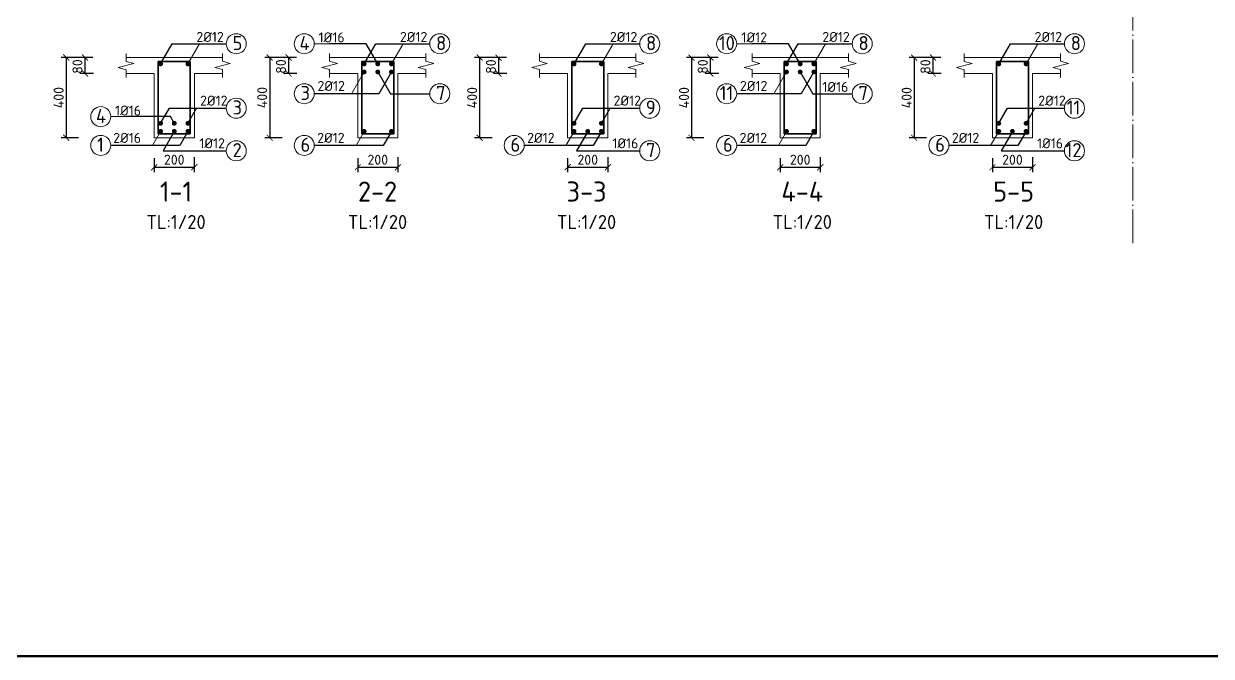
# Model space of a CAD drawing. Header units: millimetres. Extents: x 0 to 4970, y -594 to 1412.
# Drawn here: x 2955 to 3250.7, y 139.6 to 297.3 of the extents above; entities that cross this region are included whole.
import ezdxf

# ---------------------------------------------------------------- set-up
doc = ezdxf.new("R2010")
doc.units = ezdxf.units.MM
doc.header["$LTSCALE"] = 0.35
doc.header["$PDMODE"] = 3
doc.linetypes.add('ACAD_ISO04W100', pattern=[30, 24, -3, 0, -3])
doc.layers.get('0').update_dxf_attribs({"lineweight": 50})
for name, color, linetype, lineweight in [('Cot Dai', 7, 'Continuous', 35), ('Cot thep', 2, 'Continuous', 70), ('Duong Bao', 6, 'Continuous', 18), ('Kich Thuoc', 1, 'Continuous', 20), ('Ky Hieu', 4, 'Continuous', 20), ('Text', 40, 'Continuous', 20), ('Truc', 3, 'ACAD_ISO04W100', 20)]:
    doc.layers.add(name, color=color, linetype=linetype, lineweight=lineweight)
doc.styles.get("Standard").update_dxf_attribs({"font": 'isocpeur.ttf'})
doc.styles.add('VN', font='')
doc.styles.get('VN').set_extended_font_data('TCVN 7284')
doc.dimstyles.new('Dim20', dxfattribs={"dimtxt": 2.5, "dimasz": 1.5, "dimexe": 1.25, "dimexo": 0.625, "dimtad": 1, "dimlfac": 20, "dimtxsty": 'Standard', "dimblk": 'ARCHTICK', "dimcen": 2.5, "dimadec": 0, "dimazin": 0, "dimtfac": 1, "dimtmove": 0, "dimatfit": 3, "dimfxl": 1, "dimarcsym": 0})
doc.dimstyles.new('Dim50', dxfattribs={"dimtxt": 2.5, "dimasz": 1.5, "dimexe": 1.25, "dimexo": 0.625, "dimtad": 1, "dimlfac": 50, "dimtxsty": 'Standard', "dimblk": 'ARCHTICK', "dimcen": 2.5, "dimadec": 0, "dimazin": 0, "dimtfac": 1, "dimtmove": 0, "dimatfit": 3, "dimfxl": 1, "dimarcsym": 0})
doc.dimstyles.new('ISO-25', dxfattribs={"dimtxt": 2.5, "dimasz": 2.5, "dimexe": 1.25, "dimexo": 0.625, "dimtad": 1, "dimtxsty": 'Standard', "dimcen": 2.5, "dimadec": 0, "dimazin": 0, "dimtfac": 1, "dimtmove": 0, "dimatfit": 3, "dimfxl": 1, "dimarcsym": 0})

# ---------------------------------------------------------------- blocks, each defined once
blk = doc.blocks.new('_ArchTick')
at = {"color": 0, "linetype": 'ByBlock', "const_width": 0.15}
blk.add_lwpolyline([(-0.5, -0.5), (0.5, 0.5)], dxfattribs=at)
blk = doc.blocks.new('*D970')
at = {"layer": 'Defpoints', "color": 0}
for p in [(2987.45, 264.39), (2997.45, 264.6), (2997.45, 261.49)]:
    blk.add_point(p, dxfattribs=at)
at = {"layer": 'Kich Thuoc', "color": 0, "lineweight": -2}
for p, q in [((2987.45, 263.77), (2987.45, 260.24)), ((2997.45, 263.97), (2997.45, 260.24)), ((2987.45, 261.49), (2997.45, 261.49))]:
    blk.add_line(p, q, dxfattribs=at)
at = {"layer": 'Kich Thuoc', "color": 0, "lineweight": -2, "xscale": 1.5, "yscale": 1.5, "zscale": 1.5, "rotation": 180}
blk.add_blockref('_ArchTick', (2987.45, 261.49), dxfattribs=at)
at = {"layer": 'Kich Thuoc', "color": 0, "lineweight": -2, "xscale": 1.5, "yscale": 1.5, "zscale": 1.5}
blk.add_blockref('_ArchTick', (2997.45, 261.49), dxfattribs=at)
at = {"layer": 'Kich Thuoc', "color": 0, "insert": (2992.45, 263.37), "char_height": 2.5, "attachment_point": 5}
blk.add_mtext('200', dxfattribs=at)
blk = doc.blocks.new('*D971')
at = {"layer": 'Defpoints', "color": 0}
for p in [(3038.14, 264.39), (3048.14, 264.6), (3048.14, 261.49)]:
    blk.add_point(p, dxfattribs=at)
at = {"layer": 'Kich Thuoc', "color": 0, "lineweight": -2}
for p, q in [((3038.14, 263.77), (3038.14, 260.24)), ((3048.14, 263.97), (3048.14, 260.24)), ((3038.14, 261.49), (3048.14, 261.49))]:
    blk.add_line(p, q, dxfattribs=at)
at = {"layer": 'Kich Thuoc', "color": 0, "lineweight": -2, "xscale": 1.5, "yscale": 1.5, "zscale": 1.5, "rotation": 180}
blk.add_blockref('_ArchTick', (3038.14, 261.49), dxfattribs=at)
at = {"layer": 'Kich Thuoc', "color": 0, "lineweight": -2, "xscale": 1.5, "yscale": 1.5, "zscale": 1.5}
blk.add_blockref('_ArchTick', (3048.14, 261.49), dxfattribs=at)
at = {"layer": 'Kich Thuoc', "color": 0, "insert": (3043.14, 263.37), "char_height": 2.5, "attachment_point": 5}
blk.add_mtext('200', dxfattribs=at)
blk = doc.blocks.new('*D972')
at = {"layer": 'Defpoints', "color": 0}
for p in [(3090.43, 264.39), (3100.43, 264.6), (3100.43, 261.49)]:
    blk.add_point(p, dxfattribs=at)
at = {"layer": 'Kich Thuoc', "color": 0, "lineweight": -2}
for p, q in [((3090.43, 263.77), (3090.43, 260.24)), ((3100.43, 263.97), (3100.43, 260.24)), ((3090.43, 261.49), (3100.43, 261.49))]:
    blk.add_line(p, q, dxfattribs=at)
at = {"layer": 'Kich Thuoc', "color": 0, "lineweight": -2, "xscale": 1.5, "yscale": 1.5, "zscale": 1.5, "rotation": 180}
blk.add_blockref('_ArchTick', (3090.43, 261.49), dxfattribs=at)
at = {"layer": 'Kich Thuoc', "color": 0, "lineweight": -2, "xscale": 1.5, "yscale": 1.5, "zscale": 1.5}
blk.add_blockref('_ArchTick', (3100.43, 261.49), dxfattribs=at)
at = {"layer": 'Kich Thuoc', "color": 0, "insert": (3095.43, 263.37), "char_height": 2.5, "attachment_point": 5}
blk.add_mtext('200', dxfattribs=at)
blk = doc.blocks.new('*D973')
at = {"layer": 'Defpoints', "color": 0}
for p in [(3143.34, 264.39), (3153.34, 264.6), (3153.34, 261.49)]:
    blk.add_point(p, dxfattribs=at)
at = {"layer": 'Kich Thuoc', "color": 0, "lineweight": -2}
for p, q in [((3143.34, 263.77), (3143.34, 260.24)), ((3153.34, 263.97), (3153.34, 260.24)), ((3143.34, 261.49), (3153.34, 261.49))]:
    blk.add_line(p, q, dxfattribs=at)
at = {"layer": 'Kich Thuoc', "color": 0, "lineweight": -2, "xscale": 1.5, "yscale": 1.5, "zscale": 1.5, "rotation": 180}
blk.add_blockref('_ArchTick', (3143.34, 261.49), dxfattribs=at)
at = {"layer": 'Kich Thuoc', "color": 0, "lineweight": -2, "xscale": 1.5, "yscale": 1.5, "zscale": 1.5}
blk.add_blockref('_ArchTick', (3153.34, 261.49), dxfattribs=at)
at = {"layer": 'Kich Thuoc', "color": 0, "insert": (3148.34, 263.37), "char_height": 2.5, "attachment_point": 5}
blk.add_mtext('200', dxfattribs=at)
blk = doc.blocks.new('*D974')
at = {"layer": 'Defpoints', "color": 0}
for p in [(3196.2, 264.39), (3206.2, 264.6), (3206.2, 261.49)]:
    blk.add_point(p, dxfattribs=at)
at = {"layer": 'Kich Thuoc', "color": 0, "lineweight": -2}
for p, q in [((3196.2, 263.77), (3196.2, 260.24)), ((3206.2, 263.97), (3206.2, 260.24)), ((3196.2, 261.49), (3206.2, 261.49))]:
    blk.add_line(p, q, dxfattribs=at)
at = {"layer": 'Kich Thuoc', "color": 0, "lineweight": -2, "xscale": 1.5, "yscale": 1.5, "zscale": 1.5, "rotation": 180}
blk.add_blockref('_ArchTick', (3196.2, 261.49), dxfattribs=at)
at = {"layer": 'Kich Thuoc', "color": 0, "lineweight": -2, "xscale": 1.5, "yscale": 1.5, "zscale": 1.5}
blk.add_blockref('_ArchTick', (3206.2, 261.49), dxfattribs=at)
at = {"layer": 'Kich Thuoc', "color": 0, "insert": (3201.2, 263.37), "char_height": 2.5, "attachment_point": 5}
blk.add_mtext('200', dxfattribs=at)
blk = doc.blocks.new('*D975')
at = {"layer": 'Defpoints', "color": 0}
for p in [(2972.81, 288.85), (2970.22, 284.85), (2972.94, 284.85)]:
    blk.add_point(p, dxfattribs=at)
at = {"layer": 'Kich Thuoc', "color": 0, "lineweight": -2}
for p, q in [((2972.18, 288.85), (2968.97, 288.85)), ((2970.22, 288.85), (2970.22, 284.85)), ((2972.32, 284.85), (2968.97, 284.85))]:
    blk.add_line(p, q, dxfattribs=at)
at = {"layer": 'Kich Thuoc', "color": 0, "lineweight": -2, "xscale": 1.5, "yscale": 1.5, "zscale": 1.5}
for p, rotation in [((2970.22, 288.85), 90), ((2970.22, 284.85), 270)]:
    blk.add_blockref('_ArchTick', p, dxfattribs=dict(at, rotation=rotation))
at = {"layer": 'Kich Thuoc', "color": 0, "insert": (2968.35, 286.6), "char_height": 2.5, "attachment_point": 5, "rotation": 90}
blk.add_mtext('80', dxfattribs=at)
blk = doc.blocks.new('*D976')
at = {"layer": 'Defpoints', "color": 0}
for p in [(2971.87, 288.85), (2965.54, 268.85), (2969.24, 268.85)]:
    blk.add_point(p, dxfattribs=at)
at = {"layer": 'Kich Thuoc', "color": 0, "lineweight": -2}
for p, q in [((2971.25, 288.85), (2964.29, 288.85)), ((2965.54, 288.85), (2965.54, 268.85)), ((2968.62, 268.85), (2964.29, 268.85))]:
    blk.add_line(p, q, dxfattribs=at)
at = {"layer": 'Kich Thuoc', "color": 0, "lineweight": -2, "xscale": 1.5, "yscale": 1.5, "zscale": 1.5}
for p, rotation in [((2965.54, 288.85), 90), ((2965.54, 268.85), 270)]:
    blk.add_blockref('_ArchTick', p, dxfattribs=dict(at, rotation=rotation))
at = {"layer": 'Kich Thuoc', "color": 0, "insert": (2963.66, 278.85), "char_height": 2.5, "attachment_point": 5, "rotation": 90}
blk.add_mtext('400', dxfattribs=at)
blk = doc.blocks.new('*D977')
at = {"layer": 'Defpoints', "color": 0}
for p in [(3022.56, 288.86), (3016.22, 268.86), (3019.93, 268.86)]:
    blk.add_point(p, dxfattribs=at)
at = {"layer": 'Kich Thuoc', "color": 0, "lineweight": -2}
for p, q in [((3021.93, 288.86), (3014.97, 288.86)), ((3016.22, 288.86), (3016.22, 268.86)), ((3019.3, 268.86), (3014.97, 268.86))]:
    blk.add_line(p, q, dxfattribs=at)
at = {"layer": 'Kich Thuoc', "color": 0, "lineweight": -2, "xscale": 1.5, "yscale": 1.5, "zscale": 1.5}
for p, rotation in [((3016.22, 288.86), 90), ((3016.22, 268.86), 270)]:
    blk.add_blockref('_ArchTick', p, dxfattribs=dict(at, rotation=rotation))
at = {"layer": 'Kich Thuoc', "color": 0, "insert": (3014.35, 278.86), "char_height": 2.5, "attachment_point": 5, "rotation": 90}
blk.add_mtext('400', dxfattribs=at)
blk = doc.blocks.new('*D978')
at = {"layer": 'Defpoints', "color": 0}
for p in [(3074.85, 288.83), (3068.51, 268.83), (3072.22, 268.83)]:
    blk.add_point(p, dxfattribs=at)
at = {"layer": 'Kich Thuoc', "color": 0, "lineweight": -2}
for p, q in [((3074.22, 288.83), (3067.26, 288.83)), ((3068.51, 288.83), (3068.51, 268.83)), ((3071.59, 268.83), (3067.26, 268.83))]:
    blk.add_line(p, q, dxfattribs=at)
at = {"layer": 'Kich Thuoc', "color": 0, "lineweight": -2, "xscale": 1.5, "yscale": 1.5, "zscale": 1.5}
for p, rotation in [((3068.51, 288.83), 90), ((3068.51, 268.83), 270)]:
    blk.add_blockref('_ArchTick', p, dxfattribs=dict(at, rotation=rotation))
at = {"layer": 'Kich Thuoc', "color": 0, "insert": (3066.64, 278.83), "char_height": 2.5, "attachment_point": 5, "rotation": 90}
blk.add_mtext('400', dxfattribs=at)
blk = doc.blocks.new('*D979')
at = {"layer": 'Defpoints', "color": 0}
for p in [(3127.61, 288.83), (3121.27, 268.83), (3124.97, 268.83)]:
    blk.add_point(p, dxfattribs=at)
at = {"layer": 'Kich Thuoc', "color": 0, "lineweight": -2}
for p, q in [((3126.98, 288.83), (3120.02, 288.83)), ((3121.27, 288.83), (3121.27, 268.83)), ((3124.35, 268.83), (3120.02, 268.83))]:
    blk.add_line(p, q, dxfattribs=at)
at = {"layer": 'Kich Thuoc', "color": 0, "lineweight": -2, "xscale": 1.5, "yscale": 1.5, "zscale": 1.5}
for p, rotation in [((3121.27, 288.83), 90), ((3121.27, 268.83), 270)]:
    blk.add_blockref('_ArchTick', p, dxfattribs=dict(at, rotation=rotation))
at = {"layer": 'Kich Thuoc', "color": 0, "insert": (3119.4, 278.83), "char_height": 2.5, "attachment_point": 5, "rotation": 90}
blk.add_mtext('400', dxfattribs=at)
blk = doc.blocks.new('*D980')
at = {"layer": 'Defpoints', "color": 0}
for p in [(3183.05, 288.83), (3176.72, 268.83), (3180.42, 268.83)]:
    blk.add_point(p, dxfattribs=at)
at = {"layer": 'Kich Thuoc', "color": 0, "lineweight": -2}
for p, q in [((3182.43, 288.83), (3175.47, 288.83)), ((3176.72, 288.83), (3176.72, 268.83)), ((3179.79, 268.83), (3175.47, 268.83))]:
    blk.add_line(p, q, dxfattribs=at)
at = {"layer": 'Kich Thuoc', "color": 0, "lineweight": -2, "xscale": 1.5, "yscale": 1.5, "zscale": 1.5}
for p, rotation in [((3176.72, 288.83), 90), ((3176.72, 268.83), 270)]:
    blk.add_blockref('_ArchTick', p, dxfattribs=dict(at, rotation=rotation))
at = {"layer": 'Kich Thuoc', "color": 0, "insert": (3174.84, 278.83), "char_height": 2.5, "attachment_point": 5, "rotation": 90}
blk.add_mtext('400', dxfattribs=at)
blk = doc.blocks.new('*D988')
at = {"layer": 'Defpoints', "color": 0}
for p in [(3023.49, 288.85), (3020.91, 284.85), (3023.63, 284.85)]:
    blk.add_point(p, dxfattribs=at)
at = {"layer": 'Kich Thuoc', "color": 0, "lineweight": -2}
for p, q in [((3022.87, 288.85), (3019.66, 288.85)), ((3020.91, 288.85), (3020.91, 284.85)), ((3023, 284.85), (3019.66, 284.85))]:
    blk.add_line(p, q, dxfattribs=at)
at = {"layer": 'Kich Thuoc', "color": 0, "lineweight": -2, "xscale": 1.5, "yscale": 1.5, "zscale": 1.5}
for p, rotation in [((3020.91, 288.85), 90), ((3020.91, 284.85), 270)]:
    blk.add_blockref('_ArchTick', p, dxfattribs=dict(at, rotation=rotation))
at = {"layer": 'Kich Thuoc', "color": 0, "insert": (3019.03, 286.6), "char_height": 2.5, "attachment_point": 5, "rotation": 90}
blk.add_mtext('80', dxfattribs=at)
blk = doc.blocks.new('*D989')
at = {"layer": 'Defpoints', "color": 0}
for p in [(3075.78, 288.83), (3073.2, 284.83), (3075.91, 284.83)]:
    blk.add_point(p, dxfattribs=at)
at = {"layer": 'Kich Thuoc', "color": 0, "lineweight": -2}
for p, q in [((3075.16, 288.83), (3071.95, 288.83)), ((3073.2, 288.83), (3073.2, 284.83)), ((3075.29, 284.83), (3071.95, 284.83))]:
    blk.add_line(p, q, dxfattribs=at)
at = {"layer": 'Kich Thuoc', "color": 0, "lineweight": -2, "xscale": 1.5, "yscale": 1.5, "zscale": 1.5}
for p, rotation in [((3073.2, 288.83), 90), ((3073.2, 284.83), 270)]:
    blk.add_blockref('_ArchTick', p, dxfattribs=dict(at, rotation=rotation))
at = {"layer": 'Kich Thuoc', "color": 0, "insert": (3071.32, 286.58), "char_height": 2.5, "attachment_point": 5, "rotation": 90}
blk.add_mtext('80', dxfattribs=at)
blk = doc.blocks.new('*D990')
at = {"layer": 'Defpoints', "color": 0}
for p in [(3128.54, 288.83), (3125.96, 284.83), (3128.67, 284.83)]:
    blk.add_point(p, dxfattribs=at)
at = {"layer": 'Kich Thuoc', "color": 0, "lineweight": -2}
for p, q in [((3127.91, 288.83), (3124.71, 288.83)), ((3125.96, 288.83), (3125.96, 284.83)), ((3128.05, 284.83), (3124.71, 284.83))]:
    blk.add_line(p, q, dxfattribs=at)
at = {"layer": 'Kich Thuoc', "color": 0, "lineweight": -2, "xscale": 1.5, "yscale": 1.5, "zscale": 1.5}
for p, rotation in [((3125.96, 288.83), 90), ((3125.96, 284.83), 270)]:
    blk.add_blockref('_ArchTick', p, dxfattribs=dict(at, rotation=rotation))
at = {"layer": 'Kich Thuoc', "color": 0, "insert": (3124.08, 286.58), "char_height": 2.5, "attachment_point": 5, "rotation": 90}
blk.add_mtext('80', dxfattribs=at)
blk = doc.blocks.new('*D991')
at = {"layer": 'Defpoints', "color": 0}
for p in [(3183.98, 288.83), (3181.4, 284.83), (3184.12, 284.83)]:
    blk.add_point(p, dxfattribs=at)
at = {"layer": 'Kich Thuoc', "color": 0, "lineweight": -2}
for p, q in [((3183.36, 288.83), (3180.15, 288.83)), ((3181.4, 288.83), (3181.4, 284.83)), ((3183.49, 284.83), (3180.15, 284.83))]:
    blk.add_line(p, q, dxfattribs=at)
at = {"layer": 'Kich Thuoc', "color": 0, "lineweight": -2, "xscale": 1.5, "yscale": 1.5, "zscale": 1.5}
for p, rotation in [((3181.4, 288.83), 90), ((3181.4, 284.83), 270)]:
    blk.add_blockref('_ArchTick', p, dxfattribs=dict(at, rotation=rotation))
at = {"layer": 'Kich Thuoc', "color": 0, "insert": (3179.53, 286.58), "char_height": 2.5, "attachment_point": 5, "rotation": 90}
blk.add_mtext('80', dxfattribs=at)

msp = doc.modelspace()

# ---------------------------------------------------------------- linework, layer by layer
msp.add_lwpolyline([(2818.034468, 580.785388), (3356.07698, 580.785388), (3356.07698, 139.638217), (2818.034468, 139.638217)], close=True)
at = {"layer": 'Cot Dai'}
for p, q in [((2988.451999, 287.846394), (2996.451999, 287.846394)), ((2988.451999, 287.846394), (2988.451999, 269.846394)), ((2996.451999, 287.846394), (2996.451999, 269.846394)), ((3039.137048, 287.846394), (3047.137048, 287.846394)), ((3039.137048, 287.846394), (3039.137048, 269.846394)), ((3047.137048, 287.846394), (3047.137048, 269.846394)), ((3091.426381, 287.846394), (3099.426381, 287.846394)), ((3091.426381, 287.846394), (3091.426381, 269.846394)), ((3099.426381, 287.846394), (3099.426381, 269.846394)), ((3144.340566, 287.846394), (3152.340566, 287.846394)), ((3144.340566, 287.846394), (3144.340566, 269.846394)), ((3152.340566, 287.846394), (3152.340566, 269.846394)), ((3197.19792, 287.846394), (3205.19792, 287.846394)), ((3197.19792, 287.846394), (3197.19792, 269.846394)), ((3205.19792, 287.846394), (3205.19792, 269.846394))]:
    msp.add_line(p, q, dxfattribs=at)
for points in [[(2988.451999, 269.846394), (2992.451999, 269.846394), (2996.451999, 269.846394)], [(3039.137048, 269.846394), (3043.137048, 269.846394), (3047.137048, 269.846394)], [(3091.426381, 269.846394), (3095.426381, 269.846394), (3099.426381, 269.846394)], [(3144.340566, 269.846394), (3148.340566, 269.846394), (3152.340566, 269.846394)], [(3197.19792, 269.846394), (3201.19792, 269.846394), (3205.19792, 269.846394)]]:
    msp.add_lwpolyline(points, dxfattribs=at)
at = {"layer": 'Cot thep', "const_width": 0.6}
for points in [[(2988.751999, 287.246394, 1), (2989.351999, 287.246394, 1)], [(2995.551999, 287.246394, 1), (2996.151999, 287.246394, 1)], [(3039.437048, 287.246394, 1), (3040.037048, 287.246394, 1)], [(3046.237048, 287.246394, 1), (3046.837048, 287.246394, 1)], [(3091.726381, 287.246394, 1), (3092.326381, 287.246394, 1)], [(3098.526381, 287.246394, 1), (3099.126381, 287.246394, 1)], [(3144.640566, 287.246394, 1), (3145.240566, 287.246394, 1)], [(3148.040566, 287.246394, 1), (3148.640566, 287.246394, 1)], [(3151.440566, 287.246394, 1), (3152.040566, 287.246394, 1)], [(3197.49792, 287.246394, 1), (3198.09792, 287.246394, 1)], [(3204.29792, 287.246394, 1), (3204.89792, 287.246394, 1)], [(3039.437048, 285.246394, 1), (3040.037048, 285.246394, 1)], [(3046.237048, 285.246394, 1), (3046.837048, 285.246394, 1)], [(3144.640566, 285.246394, 1), (3145.240566, 285.246394, 1)], [(3151.440566, 285.246394, 1), (3152.040566, 285.246394, 1)], [(2988.751999, 272.446394, 1), (2989.351999, 272.446394, 1)], [(2995.551999, 272.446394, 1), (2996.151999, 272.446394, 1)], [(3091.726381, 272.446394, 1), (3092.326381, 272.446394, 1)], [(3098.526381, 272.446394, 1), (3099.126381, 272.446394, 1)], [(3197.49792, 272.446394, 1), (3198.09792, 272.446394, 1)], [(3204.29792, 272.446394, 1), (3204.89792, 272.446394, 1)], [(2992.151999, 270.446394, 1), (2992.751999, 270.446394, 1)], [(3039.437048, 270.446394, 1), (3040.037048, 270.446394, 1)], [(3046.237048, 270.446394, 1), (3046.837048, 270.446394, 1)], [(3091.726381, 270.446394, 1), (3092.326381, 270.446394, 1)], [(3098.526381, 270.446394, 1), (3099.126381, 270.446394, 1)], [(3144.640566, 270.446394, 1), (3145.240566, 270.446394, 1)], [(3151.440566, 270.446394, 1), (3152.040566, 270.446394, 1)], [(3197.49792, 270.446394, 1), (3198.09792, 270.446394, 1)], [(3204.29792, 270.446394, 1), (3204.89792, 270.446394, 1)]]:
    msp.add_lwpolyline(points, format="xyb", close=True, dxfattribs=at)
at = {"layer": 'Cot thep', "color": 1, "const_width": 0.6}
for points in [[(3042.837048, 287.246394, 1), (3043.437048, 287.246394, 1)], [(3042.837048, 285.246394, 1), (3043.437048, 285.246394, 1)], [(3148.040566, 285.246394, 1), (3148.640566, 285.246394, 1)], [(2992.151999, 272.446394, 1), (2992.751999, 272.446394, 1)], [(2988.751999, 270.446394, 1), (2989.351999, 270.446394, 1)], [(2995.551999, 270.446394, 1), (2996.151999, 270.446394, 1)], [(3095.126381, 270.446394, 1), (3095.726381, 270.446394, 1)], [(3200.89792, 270.446394, 1), (3201.49792, 270.446394, 1)]]:
    msp.add_lwpolyline(points, format="xyb", close=True, dxfattribs=at)
at = {"layer": 'Duong Bao'}
for p, q in [((2980.451999, 288.846394), (3004.451999, 288.846394)), ((3031.137048, 288.846394), (3055.137048, 288.846394)), ((3083.426381, 288.846394), (3107.426381, 288.846394)), ((3136.340566, 288.846394), (3160.340566, 288.846394)), ((3189.19792, 288.846394), (3213.19792, 288.846394)), ((2980.451999, 284.846394), (2987.451999, 284.846394)), ((2987.451999, 284.846394), (2987.451999, 268.846394)), ((2997.451999, 284.846394), (2997.451999, 268.846394)), ((2997.451999, 284.846394), (3004.451999, 284.846394)), ((3031.137048, 284.846394), (3038.137048, 284.846394)), ((3038.137048, 284.846394), (3038.137048, 268.846394)), ((3048.137048, 284.846394), (3048.137048, 268.846394)), ((3048.137048, 284.846394), (3055.137048, 284.846394)), ((3083.426381, 284.846394), (3090.426381, 284.846394)), ((3090.426381, 284.846394), (3090.426381, 268.846394)), ((3100.426381, 284.846394), (3100.426381, 268.846394)), ((3100.426381, 284.846394), (3107.426381, 284.846394)), ((3136.340566, 284.846394), (3143.340566, 284.846394)), ((3143.340566, 284.846394), (3143.340566, 268.846394)), ((3153.340566, 284.846394), (3153.340566, 268.846394)), ((3153.340566, 284.846394), (3160.340566, 284.846394)), ((3189.19792, 284.846394), (3196.19792, 284.846394)), ((3196.19792, 284.846394), (3196.19792, 268.846394)), ((3206.19792, 284.846394), (3206.19792, 268.846394)), ((3206.19792, 284.846394), (3213.19792, 284.846394)), ((2992.451999, 268.846394), (2987.451999, 268.846394)), ((2992.451999, 268.846394), (2997.451999, 268.846394)), ((3043.137048, 268.846394), (3038.137048, 268.846394)), ((3043.137048, 268.846394), (3048.137048, 268.846394)), ((3095.426381, 268.846394), (3090.426381, 268.846394)), ((3095.426381, 268.846394), (3100.426381, 268.846394)), ((3148.340566, 268.846394), (3143.340566, 268.846394)), ((3148.340566, 268.846394), (3153.340566, 268.846394)), ((3201.19792, 268.846394), (3196.19792, 268.846394)), ((3201.19792, 268.846394), (3206.19792, 268.846394))]:
    msp.add_line(p, q, dxfattribs=at)
at = {"layer": 'Ky Hieu'}
for p, q in [((2995.851999, 287.246394), (2998.754046, 292.272886)), ((3031.133317, 292.272785), (3027.32749, 292.272785)), ((3046.537048, 287.246394), (3049.439095, 292.272886)), ((3098.826381, 287.246394), (3101.728428, 292.272886)), ((3136.336835, 292.272785), (3132.531008, 292.272785)), ((3151.740566, 287.246394), (3154.642612, 292.272886)), ((3204.59792, 287.246394), (3207.499967, 292.272886)), ((3039.737048, 285.246394), (3036.604411, 279.820507)), ((3144.940566, 285.246394), (3141.807929, 279.820507)), ((2995.851999, 272.446394), (2998.02781, 276.215009)), ((2998.882441, 276.215009), (3005.397198, 276.215009)), ((3098.826381, 272.446394), (3101.002192, 276.215009)), ((3101.856823, 276.215009), (3108.37158, 276.215009)), ((3108.356823, 276.215009), (3108.37158, 276.215009)), ((3204.59792, 272.446394), (3206.773731, 276.215009)), ((3207.628362, 276.215009), (3214.143119, 276.215009)), ((3214.128362, 276.215009), (3214.143119, 276.215009)), ((2980.448268, 274.10318), (2976.642442, 274.10318)), ((2989.051999, 270.446394), (2987.030798, 266.945571)), ((3039.737048, 270.446394), (3037.715847, 266.945571)), ((3092.026381, 270.446394), (3090.00518, 266.945571)), ((3144.940566, 270.446394), (3142.919365, 266.945571)), ((3197.79792, 270.446394), (3195.776719, 266.945571)), ((2983.323694, 266.945571), (2976.642442, 266.945571)), ((3033.82749, 266.945571), (3027.32749, 266.945571)), ((3086.116823, 266.945571), (3079.616823, 266.945571)), ((3139.031008, 266.945571), (3132.531008, 266.945571)), ((3191.888363, 266.945571), (3185.388363, 266.945571))]:
    msp.add_line(p, q, dxfattribs=at)
for points in [[(2980.451999, 289.846394), (2980.451999, 289.846394), (2980.451999, 287.88167), (2982.383851, 287.364032), (2978.520147, 286.328756), (2980.451999, 285.811118), (2980.451999, 283.846394), (2980.451999, 283.846394)], [(3004.451999, 289.864032), (3004.451999, 289.864032), (3004.451999, 287.899308), (3006.383851, 287.38167), (3002.520147, 286.346394), (3004.451999, 285.828756), (3004.451999, 283.864032), (3004.451999, 283.864032)], [(3031.137048, 289.864032), (3031.137048, 289.864032), (3031.137048, 287.899308), (3033.0689, 287.38167), (3029.205196, 286.346394), (3031.137048, 285.828756), (3031.137048, 283.864032), (3031.137048, 283.864032)], [(3055.137048, 289.864032), (3055.137048, 289.864032), (3055.137048, 287.899308), (3057.0689, 287.38167), (3053.205196, 286.346394), (3055.137048, 285.828756), (3055.137048, 283.864032), (3055.137048, 283.864032)], [(3083.426381, 289.864032), (3083.426381, 289.864032), (3083.426381, 287.899308), (3085.358233, 287.38167), (3081.494529, 286.346394), (3083.426381, 285.828756), (3083.426381, 283.864032), (3083.426381, 283.864032)], [(3107.426381, 289.864032), (3107.426381, 289.864032), (3107.426381, 287.899308), (3109.358233, 287.38167), (3105.494529, 286.346394), (3107.426381, 285.828756), (3107.426381, 283.864032), (3107.426381, 283.864032)], [(3136.340566, 289.864032), (3136.340566, 289.864032), (3136.340566, 287.899308), (3138.272417, 287.38167), (3134.408714, 286.346394), (3136.340566, 285.828756), (3136.340566, 283.864032), (3136.340566, 283.864032)], [(3160.340566, 289.864032), (3160.340566, 289.864032), (3160.340566, 287.899308), (3162.272417, 287.38167), (3158.408714, 286.346394), (3160.340566, 285.828756), (3160.340566, 283.864032), (3160.340566, 283.864032)], [(3189.19792, 289.846394), (3189.19792, 289.846394), (3189.19792, 287.88167), (3191.129772, 287.364032), (3187.266068, 286.328756), (3189.19792, 285.811118), (3189.19792, 283.846394), (3189.19792, 283.846394)], [(3213.19792, 289.864032), (3213.19792, 289.864032), (3213.19792, 287.899308), (3215.129772, 287.38167), (3211.266068, 286.346394), (3213.19792, 285.828756), (3213.19792, 283.864032), (3213.19792, 283.864032)]]:
    msp.add_lwpolyline(points, dxfattribs=at)
for centre in [(3007.897198, 292.272785), (3024.82749, 292.272785), (3058.582247, 292.272785), (3110.87158, 292.272785), (3130.031008, 292.272785), (3163.785765, 292.272785), (3216.643119, 292.272785), (3024.82749, 279.820507), (3058.582247, 279.820507), (3130.031008, 279.820507), (3163.785765, 279.820507), (3007.897198, 276.215009), (3110.87158, 276.215009), (3216.643119, 276.215009), (2974.142442, 274.10318), (2974.142442, 266.945571), (3024.82749, 266.945571), (3077.116823, 266.945571), (3130.031008, 266.945571), (3182.888363, 266.945571), (3007.897198, 265.595158), (3110.87158, 265.595158), (3216.643119, 265.595158)]:
    msp.add_circle(centre, 2.5, dxfattribs=at)
at = {"layer": 'Truc'}
msp.add_line((3231.18074, 242.572455), (3231.18074, 526.795301), dxfattribs=at)

# ---------------------------------------------------------------- texts
at = {"layer": 'Ky Hieu'}
for s, p in [('2%%C12', (2997.963494, 292.716176)), ('2%%C12', (3048.648543, 292.716176)), ('2%%C12', (3100.937876, 292.716176)), ('2%%C12', (3153.85206, 292.716176)), ('2%%C12', (3206.709415, 292.716176)), ('2%%C12', (3028.125077, 280.504723)), ('2%%C12', (3133.328595, 280.504723)), ('1%%C16', (3153.85206, 280.263898))]:
    msp.add_text(s, height=2.5, dxfattribs=at).set_placement(p)
at = {"layer": 'Ky Hieu', "style": 'VN'}
for s, p in [('5', (3006.983175, 290.68965)), ('4', (3023.635686, 290.68965)), ('8', (3057.668224, 290.68965)), ('8', (3109.957557, 290.68965)), ('10', (3128.108636, 290.68965)), ('8', (3162.871742, 290.68965)), ('8', (3215.729096, 290.68965)), ('3', (3023.913467, 278.254182)), ('7', (3057.668224, 278.237372)), ('11', (3128.30535, 278.254182)), ('7', (3162.871742, 278.237372)), ('3', (3006.983175, 274.631875)), ('9', (3109.892377, 274.631875)), ('11', (3214.733966, 274.631875)), ('4', (2972.950637, 272.520046)), ('1', (2973.228418, 265.362436)), ('2', (3006.983175, 264.012023)), ('6', (3023.913467, 265.362436)), ('6', (3076.2028, 265.362436)), ('7', (3109.957557, 264.012023)), ('6', (3129.116985, 265.362436)), ('6', (3181.974339, 265.362436)), ('12', (3214.455917, 264.012023))]:
    msp.add_text(s, height=3.5, dxfattribs=at).set_placement(p)
at = {"layer": 'Ky Hieu', "char_height": 2.5}
for s, insert, attachment_point in [('1%%C16', (3034.875077, 292.604559), 9), ('1%%C12', (3140.078595, 292.604559), 9), ('2%%C12', (2998.882441, 276.840009), 7), ('2%%C12', (3101.856823, 276.840009), 7), ('2%%C12', (3207.628362, 276.840009), 7), ('1%%C16', (2984.190028, 274.378734), 9), ('2%%C16', (2984.190028, 267.570571), 9), ('2%%C12', (3034.875077, 267.570571), 9), ('2%%C12', (3087.16441, 267.570571), 9), ('2%%C12', (3140.078595, 267.570571), 9), ('2%%C12', (3192.935949, 267.570571), 9), ('1%%C12', (3005.071754, 266.220158), 9), ('1%%C16', (3108.046136, 266.220158), 9), ('1%%C16', (3213.817675, 266.220158), 9)]:
    msp.add_mtext(s, dxfattribs=dict(at, insert=insert, attachment_point=attachment_point))
at = {"layer": 'Text', "char_height": 5, "width": 43.59497134, "attachment_point": 5, "style": 'VN'}
for s, insert in [('\\pt5;1-1 \\P{\\H0.7x;TL:1/20}', (2992.893038, 252.022935)), ('\\pt5;2-2 \\P{\\H0.7x;TL:1/20}', (3043.079201, 252.022935)), ('\\pt5;3-3\\P{\\H0.7x;TL:1/20}', (3095.132165, 252.022935)), ('\\pt5;4-4 \\P{\\H0.7x;TL:1/20}', (3148.860047, 252.022935)), ('\\pt5;5-5 \\P{\\H0.7x;TL:1/20}', (3201.481032, 252.022935))]:
    msp.add_mtext(s, dxfattribs=dict(at, insert=insert))

# ---------------------------------------------------------------- dimensions: what is measured, and where the dimension line sits
at = {"layer": 'Kich Thuoc'}
for base, p1, p2, picture, middle in [((2965.539706, 268.846394), (2971.872778, 288.846394), (2969.241264, 268.846394), '*D976', (2963.664706, 278.846394)), ((3016.224755, 268.864032), (3022.557827, 288.864032), (3019.926313, 268.864032), '*D977', (3014.349755, 278.864032)), ((3068.514088, 268.828756), (3074.84716, 288.828756), (3072.215646, 268.828756), '*D978', (3066.639088, 278.828756)), ((3121.273256, 268.828756), (3127.606327, 288.828756), (3124.974813, 268.828756), '*D979', (3119.398256, 278.828756)), ((3176.717403, 268.828756), (3183.050475, 288.828756), (3180.418961, 268.828756), '*D980', (3174.842403, 278.828756))]:
    dim = msp.add_linear_dim(base=base, p1=p1, p2=p2, angle=90, dimstyle='Dim20', dxfattribs=at)
    dim.commit()
    dim.dimension.update_dxf_attribs({"geometry": picture, "text_midpoint": middle})
for base, p1, p2, picture, middle in [((2970.223, 284.846394), (2972.806071, 288.846394), (2972.94014, 284.846394), '*D975', (2970.223, 286.597123)), ((3020.908048, 284.846394), (3023.49112, 288.846394), (3023.625189, 284.846394), '*D988', (3020.908048, 286.597123)), ((3073.197381, 284.828756), (3075.780453, 288.828756), (3075.914522, 284.828756), '*D989', (3073.197381, 286.579485)), ((3125.956549, 284.828756), (3128.53962, 288.828756), (3128.673689, 284.828756), '*D990', (3125.956549, 286.579485)), ((3181.400696, 284.828756), (3183.983768, 288.828756), (3184.117837, 284.828756), '*D991', (3181.400696, 286.579485))]:
    dim = msp.add_linear_dim(base=base, p1=p1, p2=p2, angle=90, dimstyle='Dim20', dxfattribs=at)
    dim.commit()
    dim.dimension.update_dxf_attribs({"geometry": picture, "text_midpoint": middle, "dimtype": 160})
for base, p1, p2, picture, middle in [((2997.451999, 261.493443), (2987.451999, 264.390056), (2997.451999, 264.596836), '*D970', (2992.451999, 263.368443)), ((3048.137048, 261.493443), (3038.137048, 264.390056), (3048.137048, 264.596836), '*D971', (3043.137048, 263.368443)), ((3100.426381, 261.493443), (3090.426381, 264.390056), (3100.426381, 264.596836), '*D972', (3095.426381, 263.368443)), ((3153.340566, 261.493443), (3143.340566, 264.390056), (3153.340566, 264.596836), '*D973', (3148.340566, 263.368443)), ((3206.19792, 261.493443), (3196.19792, 264.390056), (3206.19792, 264.596836), '*D974', (3201.19792, 263.368443))]:
    dim = msp.add_linear_dim(base=base, p1=p1, p2=p2, dimstyle='Dim20', dxfattribs=at)
    dim.commit()
    dim.dimension.update_dxf_attribs({"geometry": picture, "text_midpoint": middle})

# ---------------------------------------------------------------- leaders
at = {"layer": 'Ky Hieu'}
for points, dimstyle in [([(2989.051999, 287.246394), (2991.953987, 292.272785), (3005.397198, 292.272785)], 'ISO-25'), ([(3043.137048, 287.246394), (3040.23506, 292.272785), (3031.133317, 292.272785)], 'ISO-25'), ([(3039.737048, 287.246394), (3042.639036, 292.272785), (3056.082247, 292.272785)], 'ISO-25'), ([(3092.026381, 287.246394), (3094.928369, 292.272785), (3108.37158, 292.272785)], 'ISO-25'), ([(3148.340566, 287.246394), (3145.438577, 292.272785), (3136.336835, 292.272785)], 'ISO-25'), ([(3144.940566, 287.246394), (3147.842554, 292.272785), (3161.285765, 292.272785)], 'ISO-25'), ([(3197.79792, 287.246394), (3200.699908, 292.272785), (3214.143119, 292.272785)], 'ISO-25'), ([(3046.537048, 285.246394), (3043.404411, 279.820507), (3027.32749, 279.820507)], 'ISO-25'), ([(3043.137048, 285.246394), (3046.269685, 279.820507), (3056.082247, 279.820507)], 'Dim50'), ([(3151.740566, 285.246394), (3148.607929, 279.820507), (3132.531008, 279.820507)], 'ISO-25'), ([(3148.340566, 285.246394), (3151.473203, 279.820507), (3161.285765, 279.820507)], 'Dim50'), ([(2992.451999, 272.446394), (2991.495453, 274.10318), (2980.448268, 274.10318)], 'ISO-25'), ([(2992.451999, 270.446394), (2989.651137, 265.595158), (3005.397198, 265.595158)], 'ISO-25'), ([(3095.426381, 270.446394), (3092.625519, 265.595158), (3108.37158, 265.595158)], 'ISO-25'), ([(3201.19792, 270.446394), (3198.397058, 265.595158), (3214.143119, 265.595158)], 'ISO-25')]:
    msp.add_leader(points, dimstyle=dimstyle, override={"dimgap": 0.625, "dimtad": 1, "dimldrblk": 'None'}, dxfattribs=at)
at = {"layer": 'Ky Hieu', "annotation_type": 0, "has_hookline": 1, "text_width": 6.5}
for points, hookline_direction in [([(2989.051999, 272.446394), (2991.22781, 276.215009), (2998.257441, 276.215009)], 0), ([(3092.026381, 272.446394), (3094.202192, 276.215009), (3101.231823, 276.215009)], 0), ([(3197.79792, 272.446394), (3199.973731, 276.215009), (3207.003362, 276.215009)], 0), ([(2995.851999, 270.446394), (2993.830798, 266.945571), (2983.767442, 266.945571)], 1), ([(3046.537048, 270.446394), (3044.515847, 266.945571), (3034.45249, 266.945571)], 1), ([(3098.826381, 270.446394), (3096.80518, 266.945571), (3086.741823, 266.945571)], 1), ([(3151.740566, 270.446394), (3149.719365, 266.945571), (3139.656008, 266.945571)], 1), ([(3204.59792, 270.446394), (3202.576719, 266.945571), (3192.513363, 266.945571)], 1)]:
    msp.add_leader(points, dimstyle='ISO-25', override={"dimgap": 0.625, "dimtad": 1, "dimldrblk": 'None'}, dxfattribs=dict(at, hookline_direction=hookline_direction))

doc.saveas('drawing.dxf')
